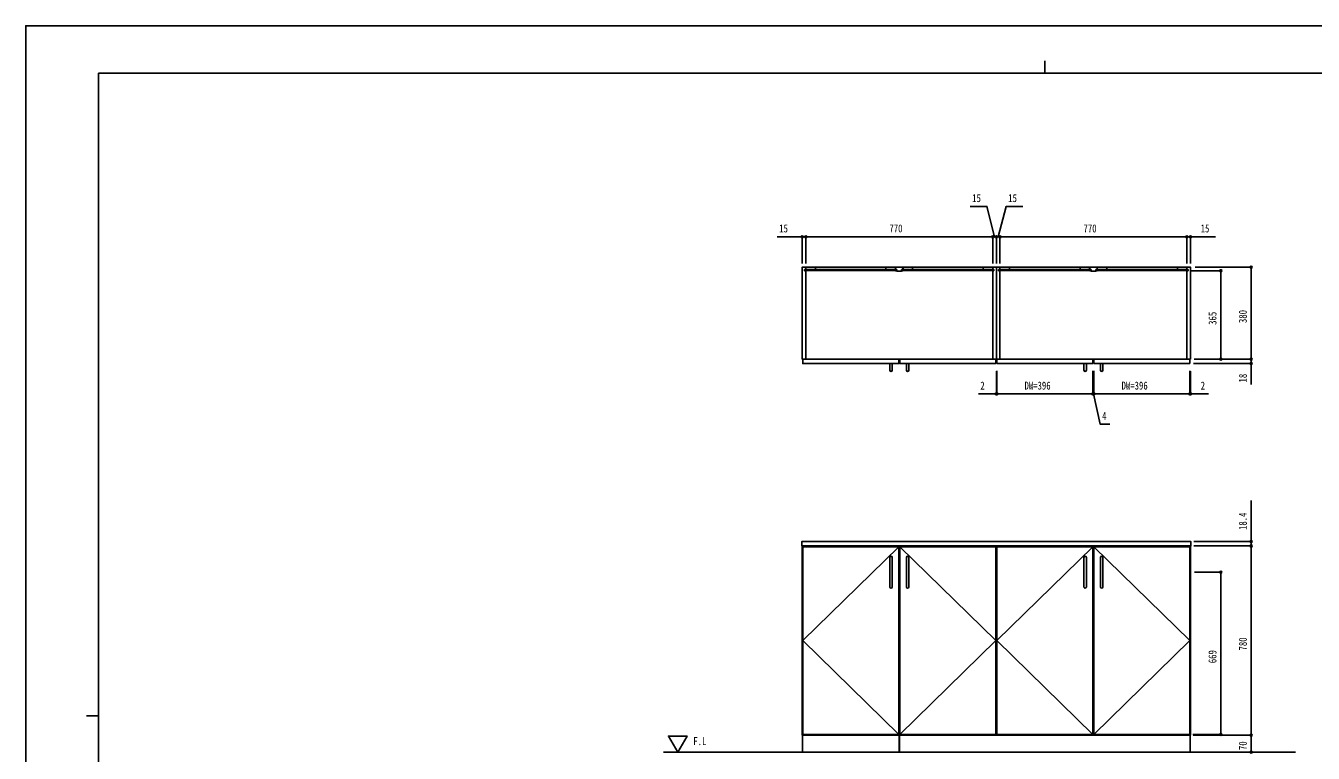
# Model space of a CAD drawing. Units: millimetres, scale not verified. Extents: x -4205 to 4205, y -2970 to 2970.
# Drawn here: x -4205 to 1101, y -30 to 2970 of the extents above; entities that cross this region are included whole.
import ezdxf
from ezdxf.enums import TextEntityAlignment as Align

# ---------------------------------------------------------------- set-up
doc = ezdxf.new("R2010")
doc.units = ezdxf.units.MM
doc.header["$LTSCALE"] = 20
for name, color, linetype in [('0-1_USER1', 3, 'Continuous'), ('0-3_YKK_12', 2, 'Continuous'), ('0-4_YKK_13', 4, 'Continuous'), ('0-5_YKK_D', 6, 'Continuous'), ('0-6_YKK_ZWAK', 7, 'Continuous'), ('0-7_YSS_K', 3, 'Continuous')]:
    doc.layers.add(name, color=color, linetype=linetype)
doc.styles.add('ＭＳ ゴシック', font='')
doc.styles.get('ＭＳ ゴシック').set_extended_font_data('MS Gothic')

msp = doc.modelspace()

# ---------------------------------------------------------------- linework, layer by layer
at = {"layer": '0-3_YKK_12'}
for p, q in [((-995.98, 1965), (-990.48, 1965)), ((-995.98, 1960), (-995.98, 1965)), ((-990.48, 1965), (-990.48, 1975)), ((-950.98, 1975), (-659.98, 1975)), ((-619.98, 1975), (-589.98, 1975)), ((-619.98, 1975), (-619.98, 1965)), ((-619.98, 1965), (-614.48, 1965)), ((-614.48, 1965), (-614.48, 1960)), ((-595.48, 1965), (-589.98, 1965)), ((-595.48, 1965), (-595.48, 1960)), ((-589.98, 1975), (-589.98, 1965)), ((-258.98, 1975), (-549.98, 1975)), ((-219.98, 1975), (-219.98, 1965)), ((-219.98, 1965), (-214.98, 1965)), ((-214.98, 1965), (-214.98, 1960)), ((-195.98, 1965), (-190.48, 1965)), ((-195.98, 1960), (-195.98, 1965)), ((-190.48, 1965), (-190.48, 1975)), ((-150.98, 1975), (140.02, 1975)), ((180.02, 1975), (210.02, 1975)), ((180.02, 1975), (180.02, 1965)), ((180.02, 1965), (185.52, 1965)), ((185.52, 1965), (185.52, 1960)), ((204.52, 1965), (210.02, 1965)), ((204.52, 1965), (204.52, 1960)), ((210.02, 1975), (210.02, 1965)), ((541.02, 1975), (250.02, 1975)), ((580.02, 1975), (580.02, 1965)), ((580.02, 1965), (585.02, 1965)), ((585.02, 1965), (585.02, 1960)), ((-995.98, 1960), (-990.48, 1960)), ((-989.98, 1595), (-989.98, 1960)), ((-619.98, 1960), (-614.48, 1960)), ((-619.98, 1960), (-619.98, 1959)), ((-619.98, 1959), (-614.48, 1958)), ((-614.48, 1958), (-595.48, 1958)), ((-595.48, 1960), (-589.98, 1960)), ((-595.48, 1958), (-589.98, 1959)), ((-589.98, 1960), (-589.98, 1959)), ((-219.98, 1960), (-219.98, 1595)), ((-219.98, 1960), (-214.98, 1960)), ((-195.98, 1960), (-190.48, 1960)), ((-189.98, 1595), (-189.98, 1960)), ((180.02, 1960), (185.52, 1960)), ((180.02, 1960), (180.02, 1959)), ((180.02, 1959), (185.52, 1958)), ((185.52, 1958), (204.52, 1958)), ((204.52, 1960), (210.02, 1960)), ((204.52, 1958), (210.02, 1959)), ((210.02, 1960), (210.02, 1959)), ((580.02, 1960), (580.02, 1595)), ((580.02, 1960), (585.02, 1960))]:
    msp.add_line(p, q, dxfattribs=at)
for points in [[(-204.98, 1595), (-1004.98, 1595), (-1004.98, 1975), (-204.98, 1975)], [(-994.98, 1960.5), (-615.98, 1960.5), (-615.98, 1964.5), (-994.98, 1964.5)], [(-989.98, 1964.5), (-950.98, 1964.5), (-950.98, 1975), (-989.98, 1975)], [(-620.98, 1964.5), (-659.98, 1964.5), (-659.98, 1975), (-620.98, 1975)], [(-214.98, 1960.5), (-593.98, 1960.5), (-593.98, 1964.5), (-214.98, 1964.5)], [(-588.98, 1964.5), (-549.98, 1964.5), (-549.98, 1975), (-588.98, 1975)], [(-219.98, 1964.5), (-258.98, 1964.5), (-258.98, 1975), (-219.98, 1975)], [(595.02, 1595), (-204.98, 1595), (-204.98, 1975), (595.02, 1975)], [(-194.98, 1960.5), (184.02, 1960.5), (184.02, 1964.5), (-194.98, 1964.5)], [(-189.98, 1964.5), (-150.98, 1964.5), (-150.98, 1975), (-189.98, 1975)], [(179.02, 1964.5), (140.02, 1964.5), (140.02, 1975), (179.02, 1975)], [(585.02, 1960.5), (206.02, 1960.5), (206.02, 1964.5), (585.02, 1964.5)], [(211.02, 1964.5), (250.02, 1964.5), (250.02, 1975), (211.02, 1975)], [(580.02, 1964.5), (541.02, 1964.5), (541.02, 1975), (580.02, 1975)], [(-606.98, 1577), (-1002.98, 1577), (-1002.98, 1595), (-606.98, 1595)], [(-206.98, 1577), (-602.98, 1577), (-602.98, 1595), (-206.98, 1595)], [(193.02, 1577), (-202.98, 1577), (-202.98, 1595), (193.02, 1595)], [(593.02, 1577), (197.02, 1577), (197.02, 1595), (593.02, 1595)], [(-1006.73, 825), (596.77, 825), (596.77, 843.4), (-1006.73, 843.4)], [(-1004.98, 45), (-204.98, 45), (-204.98, 825), (-1004.98, 825)], [(-1002.98, 48), (-606.98, 48), (-606.98, 822), (-1002.98, 822)], [(-206.98, 48), (-602.98, 48), (-602.98, 822), (-206.98, 822)], [(-204.98, 45), (595.02, 45), (595.02, 825), (-204.98, 825)], [(-202.98, 48), (193.02, 48), (193.02, 822), (-202.98, 822)], [(593.02, 48), (197.02, 48), (197.02, 822), (593.02, 822)], [(-1003.98, -25), (-604.98, -25), (-604.98, 45), (-1003.98, 45)], [(594.02, -25), (-603.98, -25), (-603.98, 45), (594.02, 45)]]:
    msp.add_lwpolyline(points, close=True, dxfattribs=at)
for points in [[(-606.98, 822), (-1002.98, 435), (-606.98, 48)], [(-602.98, 48), (-206.98, 435), (-602.98, 822)], [(193.02, 822), (-202.98, 435), (193.02, 48)], [(197.02, 48), (593.02, 435), (197.02, 822)]]:
    msp.add_lwpolyline(points, dxfattribs=at)
at = {"layer": '0-4_YKK_13'}
for p, q in [((-643.98, 1577), (-633.98, 1577)), ((-643.98, 1549.34), (-643.98, 1577)), ((-633.98, 1549.34), (-633.98, 1577)), ((-575.98, 1577), (-565.98, 1577)), ((-575.98, 1549.34), (-575.98, 1577)), ((-565.98, 1549.34), (-565.98, 1577)), ((156.02, 1577), (166.02, 1577)), ((156.02, 1549.34), (156.02, 1577)), ((166.02, 1549.34), (166.02, 1577)), ((224.02, 1577), (234.02, 1577)), ((224.02, 1549.34), (224.02, 1577)), ((234.02, 1549.34), (234.02, 1577)), ((-643.98, 778.16), (-643.98, 655.84)), ((-633.98, 778.16), (-633.98, 655.84)), ((-575.98, 778.16), (-575.98, 655.84)), ((-565.98, 778.16), (-565.98, 655.84)), ((156.02, 778.16), (156.02, 655.84)), ((166.02, 778.16), (166.02, 655.84)), ((224.02, 778.16), (224.02, 655.84)), ((234.02, 778.16), (234.02, 655.84))]:
    msp.add_line(p, q, dxfattribs=at)
for centre, start, end in [((-638.98, 1550.05), 188.0693, 351.9307), ((-570.98, 1550.05), 188.0693, 351.9307), ((161.02, 1550.05), 188.0693, 351.9307), ((229.02, 1550.05), 188.0693, 351.9307), ((-638.98, 777.46), 8.0102, 171.9898), ((-570.98, 777.46), 8.0102, 171.9898), ((161.02, 777.46), 8.0102, 171.9898), ((229.02, 777.46), 8.0102, 171.9898), ((-638.98, 656.54), 188.0102, 351.9898), ((-570.98, 656.54), 188.0102, 351.9898), ((161.02, 656.54), 188.0102, 351.9898), ((229.02, 656.54), 188.0102, 351.9898)]:
    msp.add_arc(centre, 5.05, start, end, dxfattribs=at)
at = {"layer": '0-5_YKK_D'}
for p, q in [((-1004.98, 2100), (-1107.78, 2100)), ((-1004.98, 1990), (-1004.98, 2101)), ((-989.98, 2100), (-1004.98, 2100)), ((-989.98, 1990), (-989.98, 2101)), ((-989.98, 1990), (-989.98, 2101)), ((-989.98, 2100), (-972.98, 2100)), ((-219.98, 2100), (-989.98, 2100)), ((-219.98, 2100), (-236.98, 2100)), ((-204.98, 2100), (-221.98, 2100)), ((-219.98, 1990), (-219.98, 2101)), ((-219.98, 1990), (-219.98, 2101)), ((-204.98, 2100), (-219.98, 2100)), ((-204.98, 2100), (-219.98, 2100)), ((-204.98, 1990), (-204.98, 2101)), ((-204.98, 1990), (-204.98, 2101)), ((-204.98, 2100), (-189.98, 2100)), ((-204.98, 2100), (-189.98, 2100)), ((-204.98, 2100), (-187.98, 2100)), ((-189.98, 1990), (-189.98, 2101)), ((-189.98, 1990), (-189.98, 2101)), ((-189.98, 2100), (-172.98, 2100)), ((580.02, 2100), (-189.98, 2100)), ((580.02, 2100), (563.02, 2100)), ((580.02, 1990), (580.02, 2101)), ((580.02, 1990), (580.02, 2101)), ((580.02, 2100), (595.02, 2100)), ((595.02, 1990), (595.02, 2101)), ((595.02, 2100), (697.82, 2100)), ((614.52, 1975), (846.02, 1975)), ((845.02, 1595), (845.02, 1975)), ((599.52, 1960), (721.02, 1960)), ((720.02, 1595), (720.02, 1960)), ((610.02, 1595), (846.02, 1595)), ((610.02, 1595), (846.02, 1595)), ((610.02, 1595), (721.02, 1595)), ((-204.98, 1545.63), (-204.98, 1451)), ((-202.98, 1546.63), (-202.98, 1451)), ((-202.98, 1545.63), (-202.98, 1451)), ((193.02, 1546.63), (193.02, 1451)), ((193.02, 1546.63), (193.02, 1451)), ((197.02, 1546.63), (197.02, 1451)), ((197.02, 1546.63), (197.02, 1451)), ((593.02, 1546.63), (593.02, 1451)), ((593.02, 1545.63), (593.02, 1451)), ((595.02, 1545.63), (595.02, 1451)), ((608.02, 1577), (846.02, 1577)), ((-204.98, 1452), (-278.98, 1452)), ((-202.98, 1452), (-204.98, 1452)), ((-202.98, 1452), (193.02, 1452)), ((-202.98, 1452), (-185.98, 1452)), ((193.02, 1452), (176.02, 1452)), ((197.02, 1452), (193.02, 1452)), ((197.02, 1452), (193.02, 1452)), ((197.02, 1452), (214.02, 1452)), ((593.02, 1452), (197.02, 1452)), ((593.02, 1452), (576.02, 1452)), ((593.02, 1452), (595.02, 1452)), ((595.02, 1452), (669.02, 1452)), ((845.02, 1011.92), (845.02, 843.4)), ((609.15, 843.4), (846.02, 843.4)), ((609.15, 825), (846.02, 825)), ((609.15, 825), (846.02, 825)), ((845.02, 825), (845.02, 843.4)), ((845.02, 825), (845.02, 45)), ((612.02, 717), (721.02, 717)), ((720.02, 48), (720.02, 717)), ((605.02, 48), (721.02, 48)), ((606.4, 45), (846.02, 45)), ((606.4, 45), (846.02, 45)), ((845.02, 45), (845.02, -25))]:
    msp.add_line(p, q, dxfattribs=at)
for points in [[(-212.48, 2100), (-243.78, 2225), (-312.58, 2225)], [(-197.48, 2100), (-163.98, 2225), (-95.18, 2225)], [(845.02, 1595), (845.02, 1577), (845.02, 1491.2)], [(195.02, 1452), (223.02, 1327), (263.02, 1327)]]:
    msp.add_lwpolyline(points, dxfattribs=at)
for centre in [(-1004.98, 2100), (-989.98, 2100), (-989.98, 2100), (-219.98, 2100), (-219.98, 2100), (-204.98, 2100), (-204.98, 2100), (-189.98, 2100), (-189.98, 2100), (580.02, 2100), (580.02, 2100), (595.02, 2100), (720.02, 1960), (845.02, 1975), (720.02, 1595), (845.02, 1595), (845.02, 1595), (845.02, 1577), (-204.98, 1452), (-202.98, 1452), (-202.98, 1452), (193.02, 1452), (193.02, 1452), (197.02, 1452), (197.02, 1452), (593.02, 1452), (593.02, 1452), (595.02, 1452), (845.02, 843.4), (845.02, 825), (845.02, 825), (720.02, 717), (720.02, 48), (845.02, 45), (845.02, 45), (845.02, -25)]:
    msp.add_circle(centre, 4.25, dxfattribs=at)
at = {"layer": '0-6_YKK_ZWAK'}
for p, q in [((-4.98, 2825), (-4.98, 2775)), ((3895.02, 2775), (-3904.98, 2775)), ((-3904.98, -2525), (-3904.98, 2775)), ((-3954.98, 125), (-3904.98, 125))]:
    msp.add_line(p, q, dxfattribs=at)
msp.add_lwpolyline([(-4205, -2970), (4205, -2970), (4205, 2970), (-4205, 2970)], close=True, dxfattribs=at)
at = {"layer": '0-7_YSS_K'}
msp.add_line((1027.56, -25), (-1577.35, -25), dxfattribs=at)
msp.add_lwpolyline([(-1518, -25), (-1479.84, 41.11), (-1556.17, 41.11)], close=True, dxfattribs=at)

# ---------------------------------------------------------------- texts
at = {"layer": '0-1_USER1', "style": 'ＭＳ ゴシック', "width": 0.8}
msp.add_text('F.L', height=32.99, dxfattribs=at).set_placement((-1454, -6), align=Align.BOTTOM_LEFT)
at = {"layer": '0-5_YKK_D', "style": 'ＭＳ ゴシック', "width": 0.8}
for s, p in [('15', (-304.58, 2233)), ('15', (-155.98, 2233)), ('15', (-1099.78, 2108)), ('770', (-645.78, 2108)), ('770', (154.22, 2108)), ('15', (637.02, 2108)), ('2', (-270.98, 1460)), ('DW=396', (-88.98, 1460)), ('DW=396', (311.02, 1460)), ('2', (637.02, 1460)), ('4', (231.02, 1335))]:
    msp.add_text(s, height=32.99, dxfattribs=at).set_placement(p, align=Align.BOTTOM_LEFT)
for s, p in [('365', (712.02, 1736.7)), ('380', (837.02, 1744.2)), ('18', (837.02, 1499.2)), ('18.4', (837.02, 891.12)), ('780', (837.02, 394.2)), ('669', (712.02, 341.7)), ('70', (837.02, -16.4))]:
    msp.add_text(s, height=32.99, rotation=90, dxfattribs=at).set_placement(p, align=Align.BOTTOM_LEFT)

doc.saveas('drawing.dxf')
